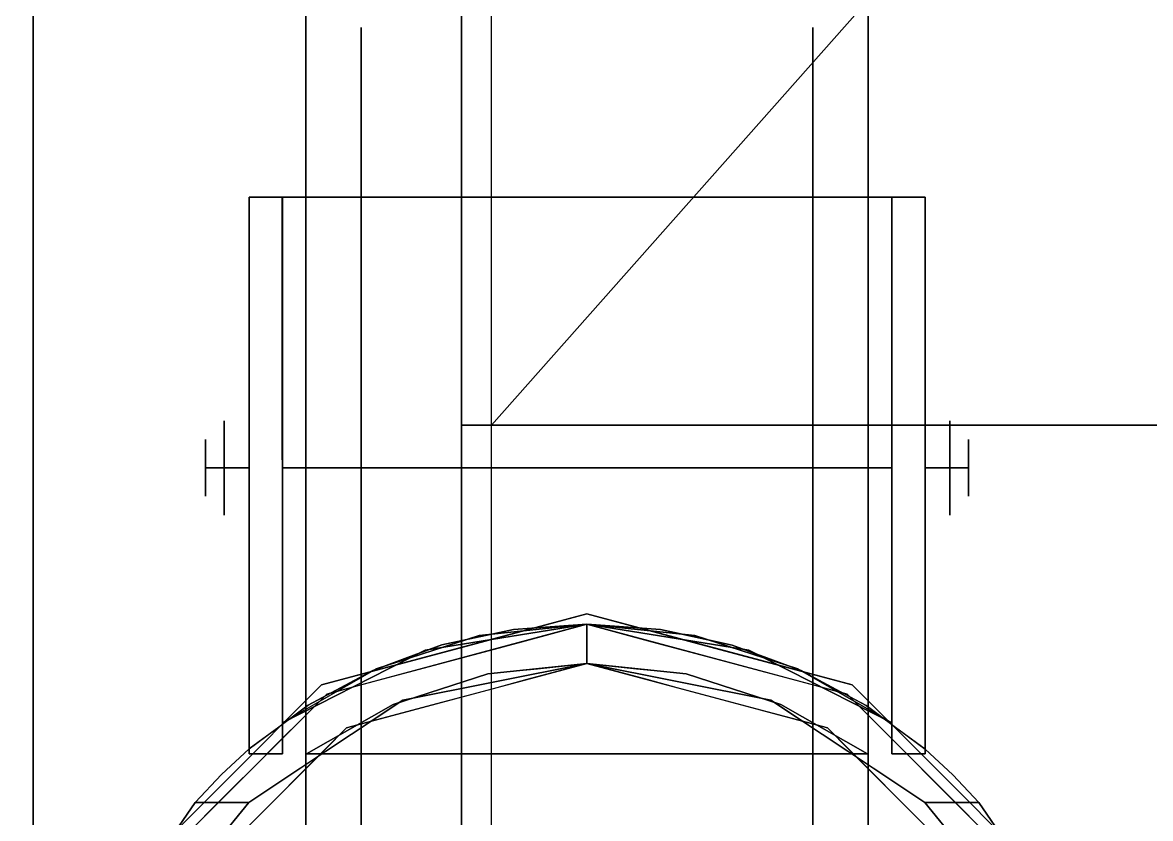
# Model space of a CAD drawing. Header units: millimetres. Extents: x -2 to 771, y -886 to 7.
# Drawn here: x 37.2 to 113.6, y -803.7 to -749.9 of the extents above; entities that cross this region are included whole.
import ezdxf

# ---------------------------------------------------------------- set-up
doc = ezdxf.new("R2010")
doc.units = ezdxf.units.MM
for name, color, linetype in [('IQ_200_2D', 1, 'Continuous'), ('IQ_200_3D', 1, 'Continuous'), ('IQ_204_2D', 7, 'Continuous'), ('IQ_204_3D', 7, 'Continuous')]:
    doc.layers.add(name, color=color, linetype=linetype)

msp = doc.modelspace()

# ---------------------------------------------------------------- linework, layer by layer
at = {"layer": 'IQ_200_2D'}
for p, q in [((69, -817.5), (69, -27.5)), ((69, -777.097), (701, -777.097))]:
    msp.add_line(p, q, dxfattribs=at)
at = {"layer": 'IQ_200_3D'}
for points, invisible_edges in [([(767.956, -60, 157), (-2.044, -825, 157), (-2.044, -60, 157), (57.956, 0, 157)], 13), ([(-2.044, -60, 190), (-2.044, -825, 190), (767.956, -60, 190), (57.956, 0, 190)], 14), ([(-2.044, -825, 157), (767.956, -60, 157), (767.956, -825, 157), (707.956, -885, 157)], 13), ([(767.956, -825, 190), (767.956, -60, 190), (-2.044, -825, 190), (707.956, -885, 190)], 14), ([(727.956, -845, 150), (37.956, -845, 150), (37.956, -80, 150), (727.956, -80, 150)], 5)]:
    msp.add_3dface(points, dxfattribs=dict(at, invisible_edges=invisible_edges))
for points in [[(66.956, -817.5, 1470), (66.956, -777.097, 1570), (66.956, -63.897, 1570), (66.956, -27.5, 1470)], [(66.956, -27.5, 1470), (66.956, -27.5, 190), (66.956, -817.5, 190), (66.956, -817.5, 1470)], [(698.956, -777.097, 1570), (698.956, -63.897, 1570), (66.956, -63.897, 1570), (66.956, -777.097, 1570)], [(37.956, -80, 157), (37.956, -80, 150), (37.956, -845, 150), (37.956, -845, 157)], [(121.956, -817.5, 1470), (121.956, -777.097, 1570), (66.956, -777.097, 1570), (66.956, -817.5, 1470)]]:
    msp.add_3dface(points, dxfattribs=at)
at = {"layer": 'IQ_204_2D'}
msp.add_line((701, -63.897), (69, -777.097), dxfattribs=at)
at = {"layer": 'IQ_204_3D'}
for points, invisible_edges in [([(56.406, -730.474, 62.104), (56.406, -750.181, 41.111), (56.406, -750.181, 60.489), (56.406, -740.283, 82.473)], 5), ([(56.406, -750.181, 41.111), (56.406, -730.474, 62.104), (56.406, -730.474, 39.496), (56.406, -740.283, 19.127)], 9), ([(94.506, -750.181, 60.489), (94.506, -750.181, 41.111), (94.506, -730.474, 62.104), (94.506, -740.283, 82.473)], 10), ([(94.506, -730.474, 39.496), (94.506, -730.474, 62.104), (94.506, -750.181, 41.111), (94.506, -740.283, 19.127)], 6), ([(56.406, -761.571, 76.165), (56.406, -757.959, 96.569), (56.406, -740.283, 82.473), (56.406, -750.181, 60.489)], 5), ([(56.406, -761.571, 25.435), (56.406, -750.181, 41.111), (56.406, -740.283, 19.127), (56.406, -757.959, 5.031)], 10), ([(94.506, -740.283, 82.473), (94.506, -757.959, 96.569), (94.506, -761.571, 76.165), (94.506, -750.181, 60.489)], 10), ([(94.506, -740.283, 19.127), (94.506, -750.181, 41.111), (94.506, -761.571, 25.435), (94.506, -757.959, 5.031)], 5), ([(56.406, -749.121, 89.521), (56.406, -757.959, 96.569), (94.506, -757.959, 96.569), (94.506, -749.121, 89.521)], 10), ([(56.406, -749.121, 12.079), (94.506, -749.121, 12.079), (94.506, -757.959, 5.031), (56.406, -757.959, 5.031)], 5), ([(60.154, -755.876, 33.273), (56.406, -750.181, 41.111), (56.406, -755.876, 33.273), (60.154, -761.571, 25.435)], 5), ([(60.154, -755.876, 33.273), (60.154, -750.181, 41.111), (56.406, -750.181, 41.111)], 14), ([(56.406, -750.181, 60.489), (56.406, -750.181, 50.8), (60.154, -750.181, 50.8), (60.154, -750.181, 60.489)], 10), ([(60.154, -755.876, 68.327), (56.406, -761.571, 76.165), (56.406, -755.876, 68.327), (60.154, -750.181, 60.489)], 5), ([(56.406, -750.181, 60.489), (60.154, -750.181, 60.489), (56.406, -755.876, 68.327)], 3), ([(56.406, -750.181, 50.8), (56.406, -750.181, 41.111), (60.154, -750.181, 41.111), (60.154, -750.181, 50.8)], 10), ([(60.154, -774.598, 53.919), (60.154, -761.571, 76.165), (60.154, -750.181, 60.489), (60.154, -750.181, 41.111)], 9), ([(60.154, -750.181, 41.111), (60.154, -761.571, 25.435), (60.154, -774.598, 47.681), (60.154, -774.598, 53.919)], 10), ([(90.757, -774.598, 53.919), (90.757, -750.181, 60.489), (90.757, -761.571, 76.165), (90.757, -780, 57.038)], 5), ([(90.757, -750.181, 41.111), (90.757, -750.181, 60.489), (90.757, -774.598, 53.919), (90.757, -774.598, 47.681)], 10), ([(90.757, -761.571, 25.435), (90.757, -750.181, 41.111), (90.757, -774.598, 47.681), (90.757, -780, 44.562)], 10), ([(94.506, -750.181, 41.111), (90.757, -750.181, 41.111), (90.757, -755.876, 33.273), (94.506, -755.876, 33.273)], 5), ([(90.757, -750.181, 41.111), (94.506, -750.181, 41.111), (94.506, -750.181, 50.8), (90.757, -750.181, 50.8)], 5), ([(90.757, -750.181, 50.8), (94.506, -750.181, 50.8), (94.506, -750.181, 60.489), (90.757, -750.181, 60.489)], 5), ([(94.506, -750.181, 60.489), (94.506, -755.876, 68.327), (90.757, -750.181, 60.489)], 14), ([(94.506, -755.876, 68.327), (94.506, -761.571, 76.165), (90.757, -755.876, 68.327), (90.757, -750.181, 60.489)], 10), ([(56.406, -761.571, 25.435), (60.154, -761.571, 25.435), (56.406, -755.876, 33.273)], 3), ([(60.154, -755.876, 68.327), (60.154, -761.571, 76.165), (56.406, -761.571, 76.165)], 14), ([(94.506, -755.876, 33.273), (90.757, -755.876, 33.273), (90.757, -761.571, 25.435), (94.506, -761.571, 25.435)], 5), ([(94.506, -761.571, 76.165), (90.757, -761.571, 76.165), (90.757, -755.876, 68.327)], 13), ([(56.406, -780, 82.153), (56.406, -780, 101.6), (56.406, -757.959, 96.569), (56.406, -761.571, 76.165)], 4), ([(56.406, -780, 19.447), (56.406, -761.571, 25.435), (56.406, -757.959, 5.031), (56.406, -780)], 2), ([(56.406, -757.959, 5.031), (94.506, -757.959, 5.031), (56.406, -766.003, 3.195)], 3), ([(56.406, -766.003, 98.405), (94.506, -757.959, 96.569), (56.406, -757.959, 96.569)], 3), ([(56.406, -766.003, 3.195), (94.506, -757.959, 5.031), (94.506, -768.979, 2.515)], 13), ([(94.506, -757.959, 96.569), (56.406, -766.003, 98.405), (94.506, -768.979, 99.085)], 3), ([(94.506, -757.959, 96.569), (94.506, -780, 101.6), (94.506, -780, 82.153), (94.506, -761.571, 76.165)], 8), ([(94.506, -757.959, 5.031), (94.506, -761.571, 25.435), (94.506, -780, 19.447), (94.506, -780)], 1), ([(54.845, -761.667, 52.261), (54.845, -762.309, 47.385), (52.586, -762.309, 47.385), (52.586, -761.667, 52.261)], 2), ([(52.586, -799.011, 52.717), (52.586, -761.667, 109.985), (52.586, -761.667, 52.261), (52.586, -762.309, 47.385)], 9), ([(52.586, -799.011, 52.717), (52.586, -799.011, 109.985), (52.586, -761.667, 109.985)], 12), ([(98.355, -761.667, 109.985), (96.096, -761.667, 105.995), (54.845, -761.667, 105.995), (52.586, -761.667, 109.985)], 5), ([(54.845, -761.667, 105.995), (54.845, -761.667, 52.261), (52.586, -761.667, 52.261), (52.586, -761.667, 109.985)], 8), ([(52.586, -761.667, 109.985), (70.491, -790.93, 109.985), (75.456, -790.578, 109.985), (98.355, -761.667, 109.985)], 5), ([(70.491, -790.93, 109.985), (52.586, -761.667, 109.985), (65.632, -791.976, 109.985)], 3), ([(60.963, -793.697, 109.985), (65.632, -791.976, 109.985), (52.586, -761.667, 109.985)], 14), ([(52.586, -799.011, 109.985), (56.582, -796.06, 109.985), (52.586, -761.667, 109.985)], 2), ([(60.963, -793.697, 109.985), (52.586, -761.667, 109.985), (56.582, -796.06, 109.985)], 3), ([(54.845, -762.309, 47.385), (54.845, -764.191, 42.842), (52.586, -764.191, 42.842), (52.586, -762.309, 47.385)], 10), ([(52.586, -799.011, 52.717), (52.586, -762.309, 47.385), (52.586, -764.191, 42.842), (52.586, -767.184, 38.941)], 9), ([(61.177, -793.602, 105.995), (54.845, -797.237, 105.995), (54.815, -761.667, 105.995)], 12), ([(75.456, -790.578, 105.995), (68.158, -791.343, 105.995), (54.815, -761.667, 105.995), (96.096, -761.667, 105.995)], 10), ([(54.815, -761.667, 105.995), (68.158, -791.343, 105.995), (61.177, -793.602, 105.995)], 13), ([(54.845, -797.237, 52.717), (54.845, -764.191, 42.842), (54.845, -762.309, 47.385), (54.845, -761.667, 52.261)], 9), ([(54.845, -797.237, 52.717), (54.845, -761.667, 52.261), (54.845, -761.667, 105.995), (54.845, -797.237, 105.995)], 1), ([(56.406, -768.569, 23.161), (60.154, -761.571, 25.435), (56.406, -761.571, 25.435)], 3), ([(60.154, -761.571, 76.165), (60.154, -768.569, 78.439), (56.406, -761.571, 76.165)], 14), ([(60.154, -770.786, 22.441), (60.154, -761.571, 25.435), (56.406, -768.569, 23.161)], 14), ([(56.406, -770.786, 79.159), (56.406, -761.571, 76.165), (60.154, -768.569, 78.439)], 14), ([(60.154, -780, 57.038), (60.154, -780, 82.153), (60.154, -761.571, 76.165), (60.154, -774.598, 53.919)], 4), ([(60.154, -761.571, 25.435), (60.154, -780, 19.447), (60.154, -780, 44.562), (60.154, -774.598, 47.681)], 8), ([(96.096, -761.667, 105.995), (82.753, -791.343, 105.995), (75.456, -790.578, 105.995)], 13), ([(80.428, -790.931, 109.985), (98.355, -761.667, 109.985), (75.456, -790.578, 109.985)], 3), ([(98.355, -761.667, 109.985), (80.428, -790.931, 109.985), (85.295, -791.98, 109.985)], 13), ([(82.753, -791.343, 105.995), (96.096, -761.667, 105.995), (89.734, -793.602, 105.995)], 3), ([(98.355, -761.667, 109.985), (85.295, -791.98, 109.985), (89.969, -793.707, 109.985)], 13), ([(96.096, -797.258, 105.995), (89.734, -793.602, 105.995), (96.096, -761.667, 105.995)], 2), ([(89.969, -793.707, 109.985), (94.355, -796.077, 109.985), (98.355, -761.667, 109.985)], 14), ([(90.757, -780, 82.153), (90.757, -780, 57.038), (90.757, -761.571, 76.165)], 2), ([(90.757, -780, 44.562), (90.757, -780, 19.447), (90.757, -761.571, 25.435)], 12), ([(94.506, -761.571, 25.435), (90.757, -761.571, 25.435), (90.757, -770.786, 22.441), (94.506, -770.786, 22.441)], 5), ([(94.506, -770.786, 79.159), (90.757, -768.569, 78.439), (94.506, -761.571, 76.165)], 3), ([(90.757, -761.571, 76.165), (94.506, -761.571, 76.165), (90.757, -768.569, 78.439)], 3), ([(94.355, -796.077, 109.985), (98.355, -799.036, 109.985), (98.355, -761.667, 109.985)], 12), ([(98.355, -761.667, 52.261), (96.096, -761.667, 52.261), (96.096, -761.667, 105.995), (98.355, -761.667, 109.985)], 4), ([(98.355, -761.667, 52.261), (98.355, -762.309, 47.385), (96.096, -762.309, 47.385), (96.096, -761.667, 52.261)], 2), ([(96.096, -797.258, 52.717), (96.096, -797.258, 105.995), (96.096, -761.667, 105.995), (96.096, -761.667, 52.261)], 8), ([(96.096, -762.309, 47.385), (96.096, -764.191, 42.842), (96.096, -797.258, 52.717), (96.096, -761.667, 52.261)], 6), ([(96.096, -764.191, 42.842), (96.096, -762.309, 47.385), (98.355, -762.309, 47.385), (98.355, -764.191, 42.842)], 10), ([(98.355, -799.036, 52.717), (98.355, -762.309, 47.385), (98.355, -761.667, 52.261), (98.355, -761.667, 109.985)], 9), ([(98.355, -799.036, 52.717), (98.355, -761.667, 109.985), (98.355, -799.036, 109.985)], 1), ([(98.355, -764.191, 42.842), (98.355, -762.309, 47.385), (98.355, -799.036, 52.717), (98.355, -767.184, 38.941)], 6), ([(54.845, -764.191, 42.842), (54.845, -767.184, 38.941), (52.586, -767.184, 38.941), (52.586, -764.191, 42.842)], 10), ([(54.845, -797.237, 52.717), (54.845, -767.184, 38.941), (54.845, -764.191, 42.842)], 13), ([(96.096, -767.184, 38.941), (96.096, -764.191, 42.842), (98.355, -764.191, 42.842), (98.355, -767.184, 38.941)], 10), ([(96.096, -797.258, 52.717), (96.096, -764.191, 42.842), (96.096, -767.184, 38.941), (96.096, -771.086, 35.947)], 9), ([(56.406, -780), (56.406, -766.003, 3.195), (94.506, -768.979, 2.515)], 14), ([(56.406, -780, 101.6), (94.506, -768.979, 99.085), (56.406, -766.003, 98.405)], 3), ([(54.845, -767.184, 38.941), (54.845, -771.086, 35.947), (52.586, -771.086, 35.947), (52.586, -767.184, 38.941)], 10), ([(52.586, -799.011, 52.717), (52.586, -767.184, 38.941), (52.586, -771.086, 35.947), (52.586, -775.629, 34.065)], 9), ([(54.845, -797.237, 52.717), (54.845, -775.629, 34.065), (54.845, -771.086, 35.947), (54.845, -767.184, 38.941)], 9), ([(96.096, -771.086, 35.947), (96.096, -767.184, 38.941), (98.355, -767.184, 38.941), (98.355, -771.086, 35.947)], 10), ([(98.355, -799.036, 52.717), (98.355, -771.086, 35.947), (98.355, -767.184, 38.941)], 13), ([(60.154, -770.786, 22.441), (56.406, -768.569, 23.161), (56.406, -774.284, 21.304)], 13), ([(56.406, -770.786, 79.159), (60.154, -768.569, 78.439), (60.154, -774.284, 80.296)], 13), ([(94.506, -780), (56.406, -780), (94.506, -768.979, 2.515)], 2), ([(56.406, -780, 101.6), (94.506, -780, 101.6), (94.506, -768.979, 99.085)], 12), ([(90.757, -774.284, 80.296), (90.757, -768.569, 78.439), (94.506, -770.786, 79.159)], 14), ([(54.845, -771.086, 35.947), (54.845, -775.629, 34.065), (52.586, -775.629, 34.065), (52.586, -771.086, 35.947)], 10), ([(56.406, -770.786, 79.159), (60.154, -774.284, 80.296), (56.406, -780, 82.153)], 3), ([(60.154, -770.786, 22.441), (56.406, -774.284, 21.304), (60.154, -780, 19.447)], 3), ([(94.506, -770.786, 22.441), (90.757, -770.786, 22.441), (90.757, -780, 19.447), (94.506, -780, 19.447)], 1), ([(94.506, -780, 82.153), (90.757, -774.284, 80.296), (94.506, -770.786, 79.159)], 3), ([(96.096, -775.629, 34.065), (96.096, -771.086, 35.947), (98.355, -771.086, 35.947), (98.355, -775.629, 34.065)], 10), ([(96.096, -797.258, 52.717), (96.096, -771.086, 35.947), (96.096, -775.629, 34.065)], 13), ([(98.355, -775.629, 34.065), (98.355, -771.086, 35.947), (98.355, -799.036, 52.717), (98.355, -780.504, 33.423)], 6), ([(56.406, -780, 19.447), (60.154, -780, 19.447), (56.406, -774.284, 21.304)], 2), ([(60.154, -780, 82.153), (56.406, -780, 82.153), (60.154, -774.284, 80.296)], 2), ([(94.506, -780, 82.153), (90.757, -780, 82.153), (90.757, -774.284, 80.296)], 12), ([(60.154, -780, 44.562), (54.845, -780, 44.562), (54.845, -774.598, 47.681), (60.154, -774.598, 47.681)], 4), ([(60.154, -774.598, 47.681), (54.845, -774.598, 47.681), (54.845, -774.598, 53.919), (60.154, -774.598, 53.919)], 5), ([(60.154, -774.598, 53.919), (54.845, -774.598, 53.919), (54.845, -780, 57.038), (60.154, -780, 57.038)], 1), ([(54.845, -780, 50.8), (54.845, -780, 57.038), (54.845, -774.598, 53.919), (54.845, -774.598, 47.681)], 8), ([(54.845, -774.598, 47.681), (54.845, -780, 44.562), (54.845, -780, 50.8)], 12), ([(90.757, -780, 44.562), (90.757, -774.598, 47.681), (96.096, -774.598, 47.681), (96.096, -780, 44.562)], 2), ([(96.096, -774.598, 53.919), (96.096, -774.598, 47.681), (90.757, -774.598, 47.681), (90.757, -774.598, 53.919)], 10), ([(90.757, -774.598, 53.919), (90.757, -780, 57.038), (96.096, -780, 57.038), (96.096, -774.598, 53.919)], 8), ([(96.096, -774.598, 53.919), (96.096, -780, 57.038), (96.096, -780, 50.8)], 12), ([(96.096, -780, 50.8), (96.096, -780, 44.562), (96.096, -774.598, 47.681), (96.096, -774.598, 53.919)], 8), ([(52.586, -780.504, 33.423), (52.586, -775.629, 34.065), (54.845, -775.629, 34.065), (54.845, -780.504, 33.423)], 10), ([(52.586, -799.011, 52.717), (52.586, -775.629, 34.065), (52.586, -780.504, 33.423), (52.586, -785.38, 34.065)], 9), ([(54.845, -797.237, 52.717), (54.845, -785.38, 34.065), (54.845, -780.504, 33.423), (54.845, -775.629, 34.065)], 9), ([(96.096, -780.504, 33.423), (96.096, -775.629, 34.065), (98.355, -775.629, 34.065), (98.355, -780.504, 33.423)], 10), ([(96.096, -780.504, 33.423), (96.096, -785.38, 34.065), (96.096, -797.258, 52.717), (96.096, -775.629, 34.065)], 6), ([(50.881, -780, 47.612), (49.611, -780, 48.882), (49.611, -778.082, 50.8), (50.881, -776.812, 50.8)], 4), ([(50.881, -776.812, 50.8), (49.611, -780, 52.718), (50.881, -780, 53.988)], 1), ([(49.611, -780, 52.718), (50.881, -776.812, 50.8), (49.611, -778.082, 50.8)], 3), ([(52.586, -780, 47.612), (50.881, -780, 47.612), (50.881, -776.812, 50.8), (52.586, -776.812, 50.8)], 4), ([(50.881, -780, 53.988), (52.586, -780, 53.988), (52.586, -776.812, 50.8), (50.881, -776.812, 50.8)], 4), ([(100.03, -776.812, 50.8), (100.03, -780, 47.612), (98.355, -780, 47.612), (98.355, -776.812, 50.8)], 8), ([(98.355, -776.812, 50.8), (98.355, -780, 53.988), (100.03, -780, 53.988), (100.03, -776.812, 50.8)], 8), ([(101.3, -778.082, 50.8), (101.3, -780, 48.882), (100.03, -780, 47.612), (100.03, -776.812, 50.8)], 8), ([(100.03, -776.812, 50.8), (100.03, -780, 53.988), (101.3, -780, 52.718)], 12), ([(100.03, -776.812, 50.8), (101.3, -780, 52.718), (101.3, -778.082, 50.8)], 13), ([(49.611, -780, 52.718), (49.611, -781.918, 50.8), (50.881, -780, 53.988)], 2), ([(50.881, -780, 53.988), (49.611, -781.918, 50.8), (50.881, -783.188, 50.8)], 3), ([(50.881, -783.188, 50.8), (49.611, -780, 48.882), (50.881, -780, 47.612)], 1), ([(49.611, -780, 48.882), (50.881, -783.188, 50.8), (49.611, -781.918, 50.8)], 3), ([(52.586, -780, 53.988), (50.881, -780, 53.988), (50.881, -783.188, 50.8), (52.586, -783.188, 50.8)], 4), ([(50.881, -780, 47.612), (52.586, -780, 47.612), (52.586, -783.188, 50.8), (50.881, -783.188, 50.8)], 4), ([(54.845, -780.504, 33.423), (54.845, -785.38, 34.065), (52.586, -785.38, 34.065), (52.586, -780.504, 33.423)], 10), ([(60.154, -780, 57.038), (54.845, -780, 57.038), (54.845, -785.402, 53.919), (60.154, -785.402, 53.919)], 4), ([(60.154, -785.402, 47.681), (54.845, -785.402, 47.681), (54.845, -780, 44.562), (60.154, -780, 44.562)], 1), ([(54.845, -785.402, 53.919), (54.845, -780, 57.038), (54.845, -780, 50.8), (54.845, -785.402, 47.681)], 4), ([(54.845, -780, 44.562), (54.845, -785.402, 47.681), (54.845, -780, 50.8)], 2), ([(56.406, -802.041, 96.569), (56.406, -780, 101.6), (56.406, -780, 82.153), (56.406, -798.429, 76.165)], 8), ([(56.406, -802.041, 5.031), (56.406, -798.429, 25.435), (56.406, -780, 19.447), (56.406, -780)], 1), ([(56.406, -780, 82.153), (60.154, -780, 82.153), (56.406, -785.716, 80.296)], 2), ([(60.154, -780, 19.447), (56.406, -780, 19.447), (60.154, -785.716, 21.304)], 2), ([(56.406, -789.214, 22.441), (60.154, -785.716, 21.304), (56.406, -780, 19.447)], 3), ([(60.154, -789.214, 79.159), (56.406, -785.716, 80.296), (60.154, -780, 82.153)], 3), ([(94.506, -780, 101.6), (56.406, -780, 101.6), (94.506, -791.021, 99.085)], 2), ([(56.406, -780, 101.6), (56.406, -793.997, 98.405), (94.506, -791.021, 99.085)], 14), ([(56.406, -780), (94.506, -791.021, 2.515), (56.406, -793.997, 3.195)], 3), ([(56.406, -780), (94.506, -780), (94.506, -791.021, 2.515)], 12), ([(60.154, -785.402, 53.919), (60.154, -809.819, 60.489), (60.154, -798.429, 76.165), (60.154, -780, 57.038)], 5), ([(60.154, -780, 82.153), (60.154, -780, 57.038), (60.154, -798.429, 76.165)], 2), ([(60.154, -798.429, 25.435), (60.154, -809.819, 41.111), (60.154, -785.402, 47.681), (60.154, -780, 44.562)], 10), ([(60.154, -780, 19.447), (60.154, -798.429, 25.435), (60.154, -780, 44.562)], 2), ([(90.757, -780, 57.038), (90.757, -785.402, 53.919), (96.096, -785.402, 53.919), (96.096, -780, 57.038)], 2), ([(90.757, -785.402, 47.681), (90.757, -780, 44.562), (96.096, -780, 44.562), (96.096, -785.402, 47.681)], 8), ([(90.757, -780, 57.038), (90.757, -780, 82.153), (90.757, -798.429, 76.165), (90.757, -785.402, 53.919)], 4), ([(90.757, -785.402, 47.681), (90.757, -809.819, 41.111), (90.757, -798.429, 25.435), (90.757, -780, 44.562)], 5), ([(90.757, -780, 44.562), (90.757, -798.429, 25.435), (90.757, -780, 19.447)], 1), ([(94.506, -789.214, 79.159), (90.757, -789.214, 79.159), (90.757, -780, 82.153), (94.506, -780, 82.153)], 1), ([(94.506, -780, 19.447), (90.757, -780, 19.447), (90.757, -785.716, 21.304)], 12), ([(94.506, -780, 19.447), (90.757, -785.716, 21.304), (94.506, -789.214, 22.441)], 3), ([(94.506, -780, 82.153), (94.506, -780, 101.6), (94.506, -802.041, 96.569), (94.506, -798.429, 76.165)], 4), ([(94.506, -780, 19.447), (94.506, -798.429, 25.435), (94.506, -802.041, 5.031), (94.506, -780)], 2), ([(96.096, -780, 57.038), (96.096, -785.402, 53.919), (96.096, -780, 50.8)], 2), ([(96.096, -785.402, 47.681), (96.096, -780, 44.562), (96.096, -780, 50.8), (96.096, -785.402, 53.919)], 4), ([(98.355, -780.504, 33.423), (98.355, -785.38, 34.065), (96.096, -785.38, 34.065), (96.096, -780.504, 33.423)], 10), ([(100.03, -783.188, 50.8), (100.03, -780, 53.988), (98.355, -780, 53.988), (98.355, -783.188, 50.8)], 8), ([(98.355, -783.188, 50.8), (98.355, -780, 47.612), (100.03, -780, 47.612), (100.03, -783.188, 50.8)], 8), ([(98.355, -785.38, 34.065), (98.355, -780.504, 33.423), (98.355, -799.036, 52.717), (98.355, -789.923, 35.947)], 6), ([(101.3, -780, 52.718), (100.03, -780, 53.988), (101.3, -781.918, 50.8)], 2), ([(101.3, -781.918, 50.8), (100.03, -780, 53.988), (100.03, -783.188, 50.8)], 13), ([(100.03, -783.188, 50.8), (100.03, -780, 47.612), (101.3, -780, 48.882)], 12), ([(100.03, -783.188, 50.8), (101.3, -780, 48.882), (101.3, -781.918, 50.8)], 13), ([(54.845, -785.38, 34.065), (54.845, -789.923, 35.947), (52.586, -789.923, 35.947), (52.586, -785.38, 34.065)], 10), ([(52.586, -785.38, 34.065), (52.586, -789.923, 35.947), (52.586, -799.011, 52.717)], 14), ([(54.845, -789.923, 35.947), (54.845, -785.38, 34.065), (54.845, -797.237, 52.717), (54.845, -793.824, 38.941)], 6), ([(60.154, -785.402, 53.919), (54.845, -785.402, 53.919), (54.845, -785.402, 47.681), (60.154, -785.402, 47.681)], 5), ([(60.154, -789.214, 79.159), (56.406, -791.431, 78.439), (56.406, -785.716, 80.296)], 13), ([(56.406, -789.214, 22.441), (60.154, -791.431, 23.161), (60.154, -785.716, 21.304)], 13), ([(60.154, -809.819, 41.111), (60.154, -809.819, 60.489), (60.154, -785.402, 53.919), (60.154, -785.402, 47.681)], 10), ([(96.096, -785.402, 47.681), (96.096, -785.402, 53.919), (90.757, -785.402, 53.919), (90.757, -785.402, 47.681)], 10), ([(90.757, -785.402, 53.919), (90.757, -798.429, 76.165), (90.757, -809.819, 60.489), (90.757, -809.819, 41.111)], 9), ([(90.757, -809.819, 41.111), (90.757, -785.402, 47.681), (90.757, -785.402, 53.919)], 13), ([(90.757, -785.716, 21.304), (90.757, -791.431, 23.161), (94.506, -789.214, 22.441)], 14), ([(96.096, -789.923, 35.947), (96.096, -785.38, 34.065), (98.355, -785.38, 34.065), (98.355, -789.923, 35.947)], 10), ([(96.096, -797.258, 52.717), (96.096, -785.38, 34.065), (96.096, -789.923, 35.947), (96.096, -793.824, 38.941)], 9), ([(60.154, -789.214, 79.159), (60.154, -798.429, 76.165), (56.406, -791.431, 78.439)], 14), ([(56.406, -789.214, 22.441), (56.406, -798.429, 25.435), (60.154, -791.431, 23.161)], 14), ([(94.506, -798.429, 76.165), (90.757, -798.429, 76.165), (90.757, -789.214, 79.159), (94.506, -789.214, 79.159)], 5), ([(94.506, -789.214, 22.441), (90.757, -791.431, 23.161), (94.506, -798.429, 25.435)], 3), ([(54.845, -789.923, 35.947), (54.845, -793.824, 38.941), (52.586, -793.824, 38.941), (52.586, -789.923, 35.947)], 10), ([(52.586, -793.824, 38.941), (52.586, -796.818, 42.842), (52.586, -799.011, 52.717), (52.586, -789.923, 35.947)], 6), ([(75.456, -793.233, 116.938), (75.456, -790.578, 116.938), (57.841, -795.298, 116.938), (59.168, -797.597, 116.938)], 4), ([(75.456, -790.578, 52.717), (75.456, -793.233, 52.717), (64.503, -792.324, 52.717)], 2), ([(75.456, -790.578, 52.717), (64.503, -792.324, 52.717), (68.158, -791.343, 105.995)], 14), ([(75.456, -789.867, 117.107), (65.925, -792.42, 117.107), (66.47, -792.274, 150)], 14), ([(75.456, -789.867, 117.107), (66.47, -792.274, 150), (75.456, -789.867, 150)], 1), ([(68.158, -791.343, 105.995), (75.456, -790.578, 105.995), (75.456, -790.578, 52.717)], 12), ([(75.456, -790.578, 109.985), (70.491, -790.93, 109.985), (71.052, -791.758, 116.938)], 14), ([(75.456, -790.578, 116.938), (75.456, -790.578, 109.985), (71.052, -791.758, 116.938)], 2), ([(75.456, -789.867, 117.107), (84.441, -792.274, 150), (84.986, -792.42, 117.107)], 3), ([(84.441, -792.274, 150), (75.456, -789.867, 117.107), (75.456, -789.867, 150)], 1), ([(75.456, -793.233, 52.717), (75.456, -790.578, 52.717), (86.426, -792.33, 52.717), (87.915, -795.71, 52.717)], 4), ([(79.859, -791.758, 116.938), (75.456, -790.578, 109.985), (75.456, -790.578, 116.938)], 1), ([(75.456, -790.578, 109.985), (79.859, -791.758, 116.938), (80.428, -790.931, 109.985)], 3), ([(75.456, -790.578, 52.717), (75.456, -790.578, 105.995), (82.753, -791.343, 105.995)], 12), ([(75.456, -790.578, 52.717), (82.753, -791.343, 105.995), (86.426, -792.33, 52.717)], 3), ([(93.07, -795.298, 116.938), (75.456, -790.578, 116.938), (75.456, -793.233, 116.938), (91.743, -797.597, 116.938)], 8), ([(96.096, -793.824, 38.941), (96.096, -789.923, 35.947), (98.355, -789.923, 35.947), (98.355, -793.824, 38.941)], 10), ([(98.355, -793.824, 38.941), (98.355, -789.923, 35.947), (98.355, -799.036, 52.717), (98.355, -796.818, 42.842)], 6), ([(56.406, -793.997, 98.405), (94.506, -802.041, 96.569), (94.506, -791.021, 99.085)], 13), ([(94.506, -802.041, 5.031), (56.406, -793.997, 3.195), (94.506, -791.021, 2.515)], 3), ([(68.158, -791.343, 105.995), (64.503, -792.324, 52.717), (61.177, -793.602, 105.995)], 3), ([(68.85, -792.348, 116.938), (70.491, -790.93, 109.985), (68.061, -791.453, 109.985)], 13), ([(70.491, -790.93, 109.985), (68.85, -792.348, 116.938), (71.052, -791.758, 116.938)], 13), ([(82.061, -792.348, 116.938), (80.428, -790.931, 109.985), (79.859, -791.758, 116.938)], 3), ([(80.428, -790.931, 109.985), (82.061, -792.348, 116.938), (82.861, -791.456, 109.985)], 3), ([(89.734, -793.602, 105.995), (86.426, -792.33, 52.717), (82.753, -791.343, 105.995)], 3), ([(56.406, -791.431, 78.439), (60.154, -798.429, 76.165), (56.406, -798.429, 76.165)], 3), ([(60.154, -798.429, 25.435), (60.154, -791.431, 23.161), (56.406, -798.429, 25.435)], 14), ([(64.446, -793.528, 116.938), (65.632, -791.976, 109.985), (63.297, -792.837, 109.985)], 13), ([(66.648, -792.938, 116.938), (65.632, -791.976, 109.985), (64.446, -793.528, 116.938)], 3), ([(66.648, -792.938, 116.938), (68.061, -791.453, 109.985), (65.632, -791.976, 109.985)], 13), ([(68.061, -791.453, 109.985), (66.648, -792.938, 116.938), (68.85, -792.348, 116.938)], 13), ([(84.263, -792.938, 116.938), (82.861, -791.456, 109.985), (82.061, -792.348, 116.938)], 3), ([(84.263, -792.938, 116.938), (85.295, -791.98, 109.985), (82.861, -791.456, 109.985)], 13), ([(85.295, -791.98, 109.985), (84.263, -792.938, 116.938), (86.465, -793.528, 116.938)], 13), ([(86.465, -793.528, 116.938), (87.632, -792.844, 109.985), (85.295, -791.98, 109.985)], 13), ([(90.757, -798.429, 25.435), (94.506, -798.429, 25.435), (90.757, -791.431, 23.161)], 3), ([(62.996, -795.71, 52.717), (54.845, -797.237, 52.717), (64.503, -792.324, 52.717), (75.456, -793.233, 52.717)], 5), ([(54.845, -797.237, 52.717), (61.177, -793.602, 105.995), (64.503, -792.324, 52.717)], 3), ([(65.925, -792.42, 117.107), (57.485, -794.682, 150), (66.47, -792.274, 150)], 13), ([(57.485, -794.682, 117.107), (57.485, -794.682, 150), (65.925, -792.42, 117.107)], 3), ([(62.245, -794.118, 116.938), (63.297, -792.837, 109.985), (60.963, -793.697, 109.985)], 13), ([(63.297, -792.837, 109.985), (62.245, -794.118, 116.938), (64.446, -793.528, 116.938)], 13), ([(93.426, -794.682, 150), (84.986, -792.42, 117.107), (84.441, -792.274, 150)], 3), ([(93.426, -794.682, 150), (93.426, -794.682, 117.107), (84.986, -792.42, 117.107)], 13), ([(96.096, -797.258, 52.717), (96.096, -799.342, 52.717), (87.915, -795.71, 52.717), (86.426, -792.33, 52.717)], 6), ([(96.096, -797.258, 52.717), (86.426, -792.33, 52.717), (89.734, -793.602, 105.995)], 14), ([(88.667, -794.118, 116.938), (87.632, -792.844, 109.985), (86.465, -793.528, 116.938)], 3), ([(89.969, -793.707, 109.985), (87.632, -792.844, 109.985), (88.667, -794.118, 116.938)], 14), ([(54.815, -797.258, 105.995), (61.177, -793.602, 105.995), (54.845, -797.237, 52.717)], 2), ([(56.464, -799.342, 105.995), (62.323, -795.997, 105.995), (68.745, -793.931, 105.995), (75.456, -793.233, 105.995)], 8), ([(56.464, -799.342, 105.995), (75.456, -793.233, 105.995), (82.166, -793.931, 105.995)], 13), ([(68.745, -793.931, 105.995), (69.226, -794.471, 52.717), (75.456, -793.233, 105.995)], 3), ([(82.166, -793.931, 109.985), (75.456, -793.233, 109.985), (68.745, -793.931, 109.985)], 12), ([(75.456, -793.233, 52.717), (75.456, -793.233, 105.995), (69.226, -794.471, 52.717)], 2), ([(70.423, -793.757, 109.985), (72.1, -793.582, 109.985), (71.384, -794.324, 116.938)], 14), ([(73.42, -793.778, 116.938), (71.384, -794.324, 116.938), (72.1, -793.582, 109.985)], 14), ([(73.42, -793.778, 116.938), (72.1, -793.582, 109.985), (73.778, -793.407, 109.985)], 13), ([(73.42, -793.778, 116.938), (73.778, -793.407, 109.985), (75.456, -793.233, 116.938)], 3), ([(75.456, -793.233, 109.985), (75.456, -793.233, 116.938), (73.778, -793.407, 109.985)], 2), ([(81.685, -794.471, 52.717), (82.166, -793.931, 105.995), (75.456, -793.233, 105.995)], 13), ([(81.685, -794.471, 52.717), (75.456, -793.233, 105.995), (75.456, -793.233, 52.717)], 1), ([(77.491, -793.778, 116.938), (75.456, -793.233, 116.938), (77.133, -793.407, 109.985)], 14), ([(75.456, -793.233, 109.985), (77.133, -793.407, 109.985), (75.456, -793.233, 116.938)], 2), ([(77.133, -793.407, 109.985), (78.811, -793.582, 109.985), (77.491, -793.778, 116.938)], 14), ([(78.811, -793.582, 109.985), (79.527, -794.324, 116.938), (77.491, -793.778, 116.938)], 13), ([(78.811, -793.582, 109.985), (80.488, -793.757, 109.985), (79.527, -794.324, 116.938)], 14), ([(89.734, -793.602, 105.995), (96.096, -797.258, 105.995), (96.096, -797.258, 52.717)], 12), ([(54.845, -793.824, 38.941), (54.845, -796.818, 42.842), (52.586, -796.818, 42.842), (52.586, -793.824, 38.941)], 10), ([(54.845, -796.818, 42.842), (54.845, -793.824, 38.941), (54.845, -797.237, 52.717), (54.845, -798.7, 47.385)], 6), ([(56.406, -802.041, 96.569), (94.506, -802.041, 96.569), (56.406, -793.997, 98.405)], 3), ([(56.406, -793.997, 3.195), (94.506, -802.041, 5.031), (56.406, -802.041, 5.031)], 3), ([(56.464, -799.342, 105.995), (82.166, -793.931, 105.995), (88.588, -795.997, 105.995), (94.447, -799.342, 105.995)], 1), ([(94.447, -799.342, 109.985), (68.745, -793.931, 109.985), (62.323, -795.997, 109.985), (56.464, -799.342, 109.985)], 1), ([(58.773, -794.879, 109.985), (60.043, -794.708, 116.938), (60.963, -793.697, 109.985)], 3), ([(60.963, -793.697, 109.985), (60.043, -794.708, 116.938), (62.245, -794.118, 116.938)], 13), ([(62.996, -795.71, 52.717), (68.745, -793.931, 105.995), (62.323, -795.997, 105.995)], 13), ([(68.745, -793.931, 105.995), (62.996, -795.71, 52.717), (69.226, -794.471, 52.717)], 13), ([(67.14, -794.448, 109.985), (68.745, -793.931, 109.985), (67.312, -795.415, 116.938)], 14), ([(69.348, -794.869, 116.938), (67.312, -795.415, 116.938), (68.745, -793.931, 109.985)], 14), ([(68.745, -793.931, 109.985), (70.423, -793.757, 109.985), (69.348, -794.869, 116.938)], 14), ([(94.447, -799.342, 109.985), (88.588, -795.997, 109.985), (82.166, -793.931, 109.985), (68.745, -793.931, 109.985)], 12), ([(70.423, -793.757, 109.985), (71.384, -794.324, 116.938), (69.348, -794.869, 116.938)], 13), ([(79.527, -794.324, 116.938), (80.488, -793.757, 109.985), (81.563, -794.869, 116.938)], 3), ([(82.166, -793.931, 109.985), (81.563, -794.869, 116.938), (80.488, -793.757, 109.985)], 3), ([(83.599, -795.415, 116.938), (81.563, -794.869, 116.938), (82.166, -793.931, 109.985)], 14), ([(81.685, -794.471, 52.717), (87.915, -795.71, 52.717), (82.166, -793.931, 105.995)], 14), ([(82.166, -793.931, 109.985), (83.771, -794.448, 109.985), (83.599, -795.415, 116.938)], 14), ([(82.166, -793.931, 105.995), (87.915, -795.71, 52.717), (88.588, -795.997, 105.995)], 3), ([(89.969, -793.707, 109.985), (88.667, -794.118, 116.938), (90.868, -794.708, 116.938)], 13), ([(92.162, -794.892, 109.985), (89.969, -793.707, 109.985), (90.868, -794.708, 116.938)], 14), ([(96.096, -796.818, 42.842), (96.096, -793.824, 38.941), (98.355, -793.824, 38.941), (98.355, -796.818, 42.842)], 10), ([(96.096, -796.818, 42.842), (96.096, -798.7, 47.385), (96.096, -797.258, 52.717), (96.096, -793.824, 38.941)], 6), ([(50.907, -801.26, 117.107), (50.907, -801.26, 150), (57.485, -794.682, 150), (57.485, -794.682, 117.107)], 5), ([(57.841, -795.298, 116.938), (58.773, -794.879, 109.985), (56.582, -796.06, 109.985)], 13), ([(60.043, -794.708, 116.938), (58.773, -794.879, 109.985), (57.841, -795.298, 116.938)], 3), ([(65.534, -794.964, 109.985), (65.276, -795.96, 116.938), (63.929, -795.481, 109.985)], 3), ([(67.312, -795.415, 116.938), (65.276, -795.96, 116.938), (65.534, -794.964, 109.985)], 14), ([(65.534, -794.964, 109.985), (67.14, -794.448, 109.985), (67.312, -795.415, 116.938)], 14), ([(83.771, -794.448, 109.985), (85.377, -794.964, 109.985), (83.599, -795.415, 116.938)], 14), ([(85.635, -795.96, 116.938), (83.599, -795.415, 116.938), (85.377, -794.964, 109.985)], 14), ([(85.377, -794.964, 109.985), (86.983, -795.481, 109.985), (85.635, -795.96, 116.938)], 14), ([(90.868, -794.708, 116.938), (93.07, -795.298, 116.938), (92.162, -794.892, 109.985)], 14), ([(93.07, -795.298, 116.938), (94.355, -796.077, 109.985), (92.162, -794.892, 109.985)], 13), ([(100.004, -801.26, 117.107), (93.426, -794.682, 117.107), (93.426, -794.682, 150), (100.004, -801.26, 150)], 10), ([(59.168, -797.597, 116.938), (57.841, -795.298, 116.938), (44.946, -808.193, 116.938), (47.245, -809.52, 116.938)], 5), ([(54.845, -799.342, 52.717), (62.996, -795.71, 52.717), (52.563, -802.633, 52.717)], 13), ([(54.845, -797.237, 52.717), (62.996, -795.71, 52.717), (54.845, -799.342, 52.717)], 3), ([(56.582, -796.06, 109.985), (56.229, -796.91, 116.938), (57.841, -795.298, 116.938)], 13), ([(62.996, -795.71, 52.717), (62.323, -795.997, 105.995), (57.779, -799.172, 52.717)], 3), ([(62.323, -795.997, 109.985), (63.929, -795.481, 109.985), (63.24, -796.506, 116.938)], 14), ([(63.24, -796.506, 116.938), (63.929, -795.481, 109.985), (65.276, -795.96, 116.938)], 3), ([(87.671, -796.506, 116.938), (85.635, -795.96, 116.938), (86.983, -795.481, 109.985)], 14), ([(86.983, -795.481, 109.985), (88.588, -795.997, 109.985), (87.671, -796.506, 116.938)], 14), ([(93.132, -799.172, 52.717), (88.588, -795.997, 105.995), (87.915, -795.71, 52.717)], 3), ([(96.096, -799.342, 52.717), (98.349, -802.633, 52.717), (87.915, -795.71, 52.717)], 13), ([(91.743, -797.597, 116.938), (103.666, -809.52, 116.938), (105.965, -808.193, 116.938), (93.07, -795.298, 116.938)], 10), ([(94.355, -796.077, 109.985), (93.07, -795.298, 116.938), (94.682, -796.91, 116.938)], 13), ([(54.584, -797.536, 109.985), (56.229, -796.91, 116.938), (56.582, -796.06, 109.985)], 3), ([(56.464, -799.342, 105.995), (57.779, -799.172, 52.717), (62.323, -795.997, 105.995)], 3), ([(60.858, -796.833, 109.985), (62.323, -795.997, 109.985), (61.204, -797.051, 116.938)], 14), ([(63.24, -796.506, 116.938), (61.204, -797.051, 116.938), (62.323, -795.997, 109.985)], 14), ([(89.707, -797.051, 116.938), (87.671, -796.506, 116.938), (88.588, -795.997, 109.985)], 14), ([(88.588, -795.997, 109.985), (90.053, -796.833, 109.985), (89.707, -797.051, 116.938)], 14), ([(93.132, -799.172, 52.717), (94.447, -799.342, 105.995), (88.588, -795.997, 105.995)], 13), ([(94.682, -796.91, 116.938), (96.355, -797.557, 109.985), (94.355, -796.077, 109.985)], 13), ([(54.845, -796.818, 42.842), (54.845, -798.7, 47.385), (52.586, -798.7, 47.385), (52.586, -796.818, 42.842)], 10), ([(52.586, -799.011, 52.717), (52.586, -796.818, 42.842), (52.586, -798.7, 47.385), (52.586, -799.342, 52.261)], 9), ([(56.229, -796.91, 116.938), (54.584, -797.536, 109.985), (54.617, -798.522, 116.938)], 3), ([(54.845, -799.342, 52.261), (54.845, -798.7, 47.385), (54.845, -797.237, 52.717), (54.845, -799.342, 52.717)], 2), ([(61.204, -797.051, 116.938), (59.168, -797.597, 116.938), (60.858, -796.833, 109.985)], 14), ([(59.393, -797.669, 109.985), (60.858, -796.833, 109.985), (59.168, -797.597, 116.938)], 14), ([(89.707, -797.051, 116.938), (90.053, -796.833, 109.985), (91.743, -797.597, 116.938)], 3), ([(90.053, -796.833, 109.985), (91.518, -797.669, 109.985), (91.743, -797.597, 116.938)], 14), ([(96.294, -798.522, 116.938), (96.355, -797.557, 109.985), (94.682, -796.91, 116.938)], 3), ([(96.096, -798.7, 47.385), (96.096, -796.818, 42.842), (98.355, -796.818, 42.842), (98.355, -798.7, 47.385)], 10), ([(96.096, -799.342, 52.261), (96.096, -799.342, 52.717), (96.096, -797.258, 52.717), (96.096, -798.7, 47.385)], 4), ([(98.355, -799.036, 52.717), (98.355, -798.7, 47.385), (98.355, -796.818, 42.842)], 13), ([(54.617, -798.522, 116.938), (54.584, -797.536, 109.985), (52.586, -799.011, 109.985)], 13), ([(57.678, -799.087, 116.938), (57.929, -798.506, 109.985), (59.168, -797.597, 116.938)], 3), ([(59.168, -797.597, 116.938), (57.929, -798.506, 109.985), (59.393, -797.669, 109.985)], 13), ([(91.518, -797.669, 109.985), (92.983, -798.506, 109.985), (91.743, -797.597, 116.938)], 14), ([(93.234, -799.087, 116.938), (91.743, -797.597, 116.938), (92.983, -798.506, 109.985)], 14), ([(96.294, -798.522, 116.938), (98.355, -799.036, 109.985), (96.355, -797.557, 109.985)], 13), ([(52.586, -799.011, 109.985), (51.393, -801.746, 116.938), (53.005, -800.134, 116.938), (54.617, -798.522, 116.938)], 9), ([(52.586, -799.342, 52.261), (52.586, -798.7, 47.385), (54.845, -798.7, 47.385), (54.845, -799.342, 52.261)], 2), ([(56.406, -798.429, 76.165), (56.406, -809.819, 60.489), (56.406, -819.717, 82.473), (56.406, -802.041, 96.569)], 10), ([(56.406, -819.717, 19.127), (56.406, -809.819, 41.111), (56.406, -798.429, 25.435), (56.406, -802.041, 5.031)], 5), ([(60.154, -798.429, 76.165), (60.154, -804.124, 68.327), (56.406, -804.124, 68.327), (56.406, -798.429, 76.165)], 10), ([(56.406, -798.429, 25.435), (56.406, -804.124, 33.273), (60.154, -804.124, 33.273), (60.154, -798.429, 25.435)], 10), ([(57.678, -799.087, 116.938), (56.464, -799.342, 109.985), (57.929, -798.506, 109.985)], 13), ([(94.506, -804.124, 68.327), (90.757, -804.124, 68.327), (90.757, -798.429, 76.165), (94.506, -798.429, 76.165)], 5), ([(90.757, -804.124, 33.273), (94.506, -804.124, 33.273), (94.506, -798.429, 25.435), (90.757, -798.429, 25.435)], 5), ([(92.983, -798.506, 109.985), (94.447, -799.342, 109.985), (93.234, -799.087, 116.938)], 14), ([(94.506, -819.717, 82.473), (94.506, -809.819, 60.489), (94.506, -798.429, 76.165), (94.506, -802.041, 96.569)], 5), ([(94.506, -798.429, 25.435), (94.506, -809.819, 41.111), (94.506, -819.717, 19.127), (94.506, -802.041, 5.031)], 10), ([(96.096, -799.342, 52.261), (96.096, -798.7, 47.385), (98.355, -798.7, 47.385), (98.355, -799.342, 52.261)], 2), ([(98.355, -799.036, 109.985), (96.294, -798.522, 116.938), (97.906, -800.134, 116.938), (99.518, -801.746, 116.938)], 9), ([(98.355, -799.036, 52.717), (98.355, -799.342, 52.717), (98.355, -799.342, 52.261), (98.355, -798.7, 47.385)], 8), ([(48.921, -802.633, 52.717), (51.393, -801.746, 116.938), (52.586, -799.011, 109.985)], 15), ([(52.586, -799.011, 109.985), (50.697, -800.746, 52.717), (48.921, -802.633, 52.717)], 13), ([(52.563, -802.633, 52.717), (48.921, -802.633, 52.717), (50.697, -800.746, 52.717), (52.586, -799.342, 52.717)], 12), ([(52.586, -799.011, 52.717), (52.586, -799.342, 52.717), (50.697, -800.746, 52.717)], 2), ([(52.586, -799.011, 52.717), (50.697, -800.746, 52.717), (52.586, -799.011, 109.985)], 2), ([(56.464, -799.342, 105.995), (52.563, -802.633, 52.717), (57.779, -799.172, 52.717)], 13), ([(53.206, -803.559, 116.938), (52.563, -802.633, 52.717), (56.464, -799.342, 105.995)], 15), ([(52.586, -799.342, 52.717), (54.845, -799.342, 52.717), (52.563, -802.633, 52.717)], 14), ([(52.586, -799.342, 52.261), (52.586, -799.342, 52.717), (52.586, -799.011, 52.717)], 12), ([(56.464, -799.342, 105.995), (56.187, -800.578, 116.938), (53.206, -803.559, 116.938)], 13), ([(57.678, -799.087, 116.938), (56.187, -800.578, 116.938), (56.464, -799.342, 109.985)], 14), ([(56.464, -799.342, 109.985), (56.187, -800.578, 116.938), (56.464, -799.342, 105.995)], 3), ([(93.132, -799.172, 52.717), (98.349, -802.633, 52.717), (94.447, -799.342, 105.995)], 14), ([(94.724, -800.578, 116.938), (93.234, -799.087, 116.938), (94.447, -799.342, 109.985)], 14), ([(97.705, -803.559, 116.938), (94.447, -799.342, 105.995), (98.349, -802.633, 52.717)], 15), ([(94.447, -799.342, 109.985), (94.447, -799.342, 105.995), (94.724, -800.578, 116.938)], 14), ([(94.447, -799.342, 105.995), (97.705, -803.559, 116.938), (94.724, -800.578, 116.938)], 13), ([(96.096, -799.342, 52.717), (98.355, -799.342, 52.717), (98.349, -802.633, 52.717)], 14), ([(98.349, -802.633, 52.717), (98.355, -799.342, 52.717), (100.228, -800.759, 52.717), (101.99, -802.633, 52.717)], 3), ([(100.228, -800.759, 52.717), (98.355, -799.342, 52.717), (98.355, -799.036, 52.717)], 1), ([(98.355, -799.036, 109.985), (100.228, -800.759, 52.717), (98.355, -799.036, 52.717)], 1), ([(101.99, -802.633, 52.717), (98.355, -799.036, 109.985), (99.518, -801.746, 116.938)], 15), ([(100.228, -800.759, 52.717), (98.355, -799.036, 109.985), (101.99, -802.633, 52.717)], 3), ([(50.907, -801.26, 150), (50.907, -801.26, 117.107), (44.33, -807.837, 117.107), (44.33, -807.837, 150)], 5), ([(106.581, -807.837, 117.107), (100.004, -801.26, 117.107), (100.004, -801.26, 150), (106.581, -807.837, 150)], 10), ([(51.393, -801.746, 116.938), (48.921, -802.633, 52.717), (44.946, -808.193, 116.938)], 3), ([(99.518, -801.746, 116.938), (105.965, -808.193, 116.938), (101.99, -802.633, 52.717)], 14), ([(48.921, -802.633, 52.717), (48.15, -808.044, 58.128), (44.356, -809.258, 59.341)], 3), ([(48.921, -802.633, 52.717), (44.356, -809.258, 59.341), (44.946, -808.193, 116.938)], 14), ([(48.15, -808.044, 58.128), (48.921, -802.633, 52.717), (52.563, -802.633, 52.717)], 1), ([(48.15, -808.044, 58.128), (52.563, -802.633, 52.717), (53.206, -803.559, 116.938)], 14), ([(94.506, -802.041, 96.569), (56.406, -802.041, 96.569), (56.406, -810.879, 89.521), (94.506, -810.879, 89.521)], 5), ([(56.406, -802.041, 5.031), (94.506, -802.041, 5.031), (94.506, -810.879, 12.079), (56.406, -810.879, 12.079)], 5), ([(97.705, -803.559, 116.938), (98.349, -802.633, 52.717), (102.761, -808.044, 58.128)], 13), ([(98.349, -802.633, 52.717), (101.99, -802.633, 52.717), (102.761, -808.044, 58.128)], 2), ([(106.555, -809.258, 59.341), (102.761, -808.044, 58.128), (101.99, -802.633, 52.717)], 3), ([(105.965, -808.193, 116.938), (106.555, -809.258, 59.341), (101.99, -802.633, 52.717)], 13), ([(48.15, -808.044, 58.128), (53.206, -803.559, 116.938), (47.245, -809.52, 116.938)], 13), ([(102.761, -808.044, 58.128), (103.666, -809.52, 116.938), (97.705, -803.559, 116.938)], 13)]:
    msp.add_3dface(points, dxfattribs=dict(at, invisible_edges=invisible_edges))
for points in [[(52.586, -776.812, 50.8), (52.586, -780, 53.988), (52.586, -780, 50.8), (52.586, -780, 47.612)], [(98.355, -780, 50.8), (98.355, -780, 53.988), (98.355, -776.812, 50.8), (98.355, -780, 47.612)], [(49.611, -780, 50.8), (49.611, -780, 52.718), (49.611, -778.082, 50.8), (49.611, -780, 48.882)], [(101.3, -778.082, 50.8), (101.3, -780, 52.718), (101.3, -780, 50.8), (101.3, -780, 48.882)], [(49.611, -781.918, 50.8), (49.611, -780, 52.718), (49.611, -780, 50.8), (49.611, -780, 48.882)], [(52.586, -780, 50.8), (52.586, -780, 53.988), (52.586, -783.188, 50.8), (52.586, -780, 47.612)], [(98.355, -783.188, 50.8), (98.355, -780, 53.988), (98.355, -780, 50.8), (98.355, -780, 47.612)], [(101.3, -780, 50.8), (101.3, -780, 52.718), (101.3, -781.918, 50.8), (101.3, -780, 48.882)], [(54.845, -799.342, 52.261), (54.845, -799.342, 52.717), (52.586, -799.342, 52.717), (52.586, -799.342, 52.261)], [(56.464, -799.342, 109.985), (56.464, -799.342, 105.995), (94.447, -799.342, 105.995), (94.447, -799.342, 109.985)], [(98.355, -799.342, 52.261), (98.355, -799.342, 52.717), (96.096, -799.342, 52.717), (96.096, -799.342, 52.261)]]:
    msp.add_3dface(points, dxfattribs=at)

doc.saveas('drawing.dxf')
